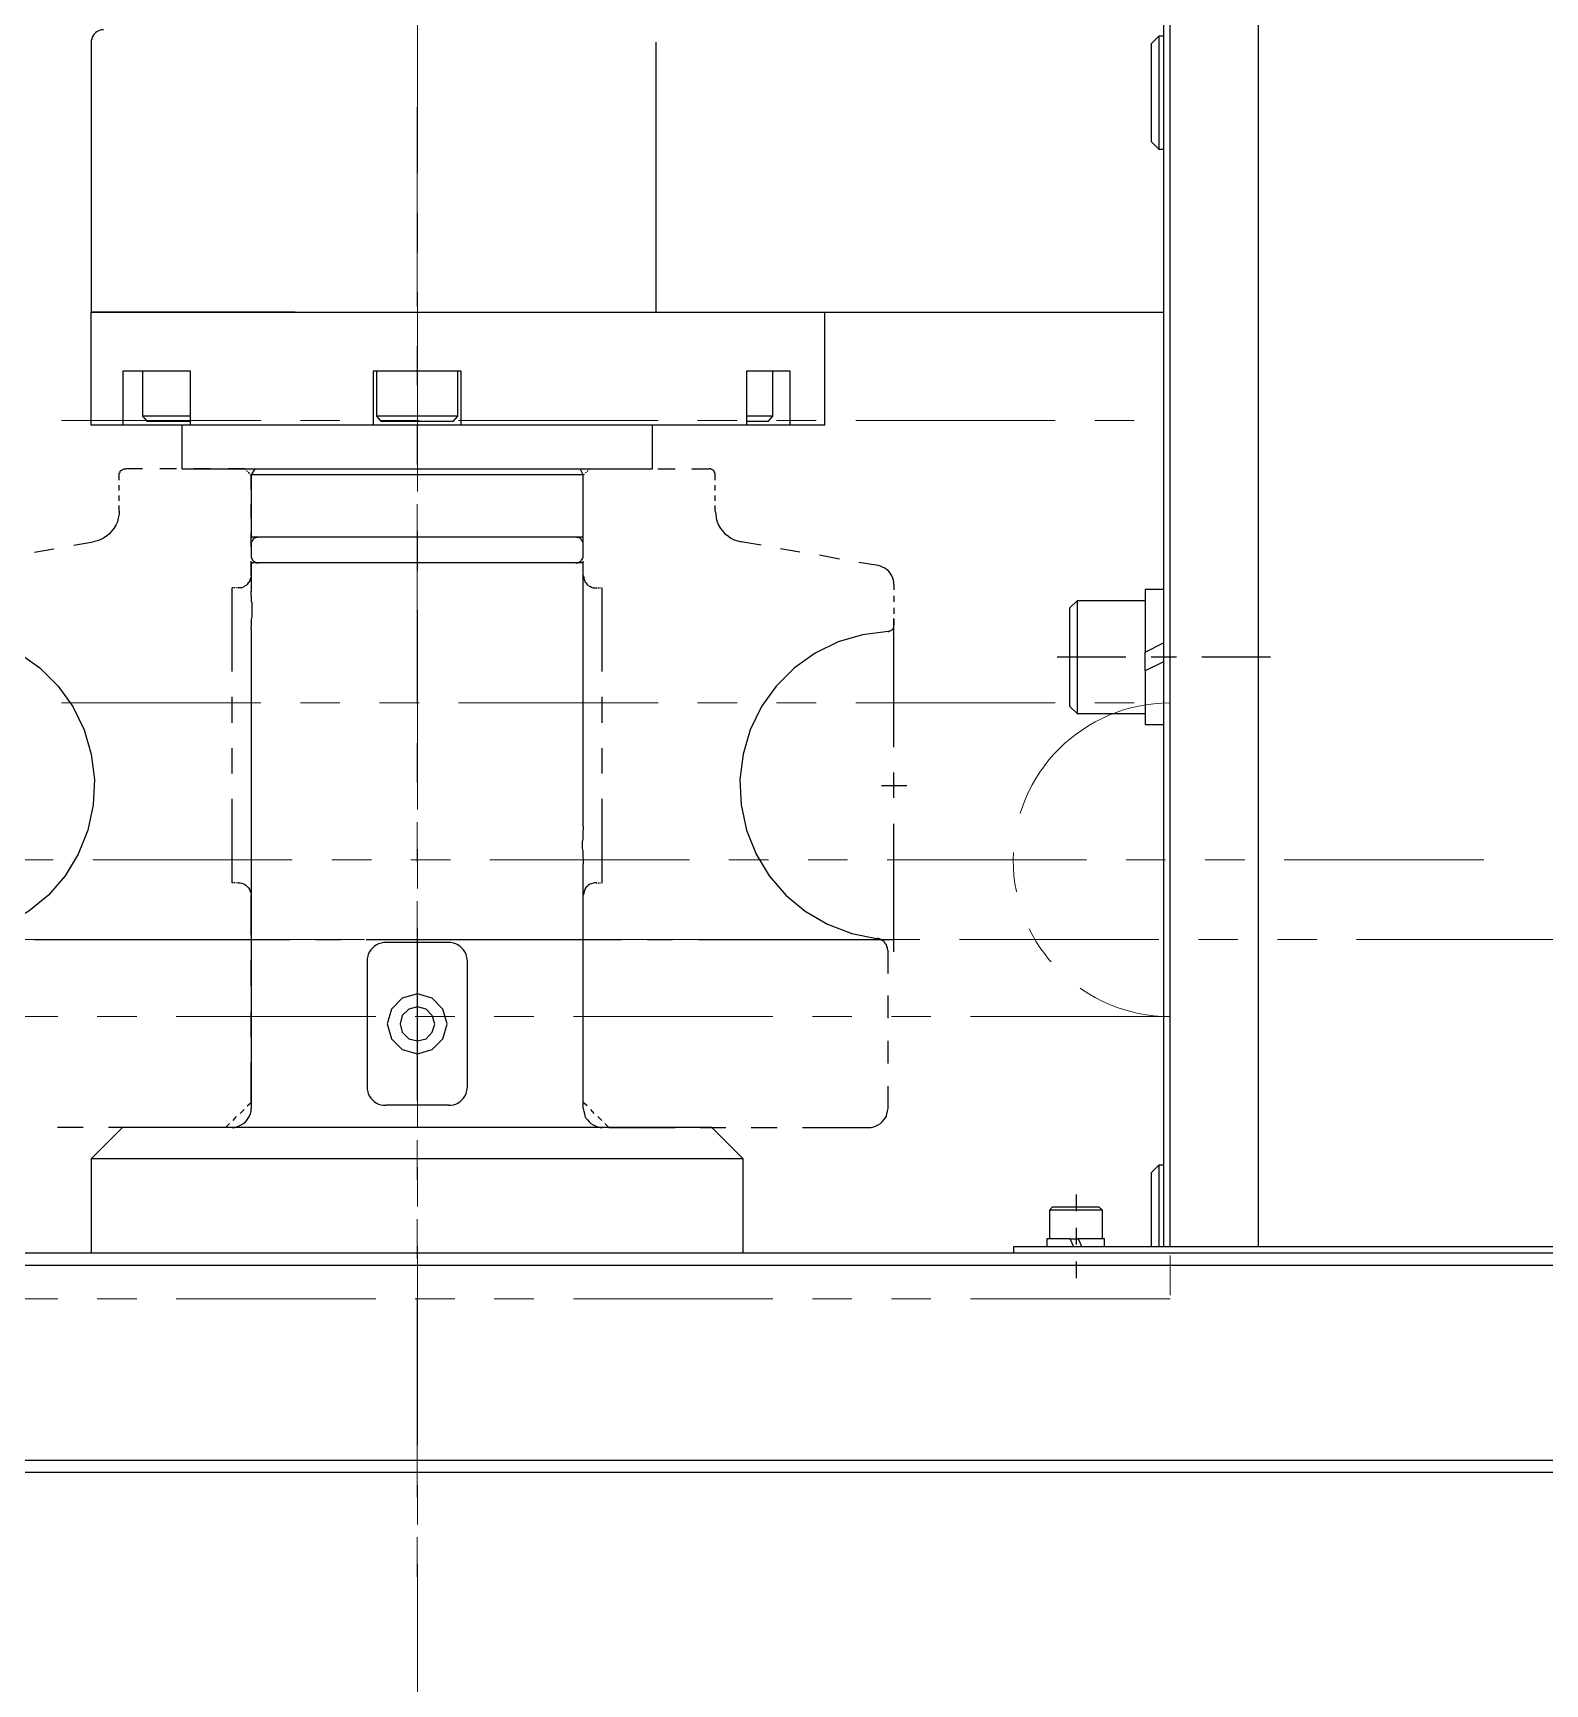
# Model space of a CAD drawing. Header units: millimetres. Extents: x -211 to 45495, y 24 to 52952.
# Drawn here: x 9372.6 to 9613.6, y 34250.6 to 34513.8 of the extents above; entities that cross this region are included whole.
import ezdxf

# ---------------------------------------------------------------- set-up
doc = ezdxf.new("R2010")
doc.units = ezdxf.units.MM
doc.linetypes.add('CENTER', pattern=[50.7, 31.8, -6.3, 6.3, -6.3])
doc.linetypes.add('PHANTOM', pattern=[63.3, 31.8, -6.3, 6.3, -6.3, 6.3, -6.3])
doc.layers.add('Layer2', color=7, linetype='Continuous')

# ---------------------------------------------------------------- blocks, each defined once
blk = doc.blocks.new('BLKF061')
at = {"layer": 'Layer2', "color": 7, "linetype": 'PHANTOM', "lineweight": 13}
for p, q in [((9433.79, 34501.97), (9433.79, 34261.97)), ((9313.79, 34451.97), (9553.79, 34451.97)), ((9553.79, 34451.97), (9553.79, 34406.97)), ((9313.79, 34406.97), (9553.79, 34406.97)), ((9603.79, 34381.97), (9263.79, 34381.97)), ((9553.79, 34356.97), (9313.79, 34356.97)), ((9553.79, 34356.97), (9553.79, 34311.97)), ((9553.79, 34311.97), (9313.79, 34311.97))]:
    blk.add_line(p, q, dxfattribs=at)
blk.add_arc((9553.79, 34381.97), 25, 90, 270, dxfattribs=at)
blk = doc.blocks.new('BLKF046')
at = {"layer": 'Layer2', "color": 7, "linetype": 'PHANTOM', "lineweight": 13}
blk.add_line((9805.21, 34369.27), (8755.21, 34369.27), dxfattribs=at)
blk.add_blockref('BLKF061', (0, 0), dxfattribs=at)
blk = doc.blocks.new('BLKF2466')
at = {"layer": 'Layer2', "color": 3, "linetype": 'Continuous', "lineweight": 25}
for p, q in [((9507.46, 34369.35), (9507.29, 34369.44)), ((9507.72, 34369.27), (9507.46, 34369.35)), ((9507.89, 34369.1), (9507.72, 34369.27)), ((9508.15, 34368.92), (9507.89, 34369.1)), ((9508.32, 34368.75), (9508.15, 34368.92)), ((9508.41, 34368.58), (9508.32, 34368.75)), ((9508.58, 34368.41), (9508.41, 34368.58)), ((9508.67, 34368.15), (9508.58, 34368.41)), ((9508.75, 34367.98), (9508.67, 34368.15)), ((9508.75, 34367.72), (9508.75, 34367.98)), ((9508.84, 34367.46), (9508.75, 34367.72)), ((9508.84, 34363.84), (9508.84, 34367.46))]:
    blk.add_line(p, q, dxfattribs=at)
blk = doc.blocks.new('BLKF2467')
at = {"layer": 'Layer2', "color": 3, "linetype": 'Continuous', "lineweight": 25}
for p, q in [((9500.92, 34416.72), (9497.21, 34414.91)), ((9504.79, 34417.84), (9500.92, 34416.72)), ((9508.84, 34418.35), (9504.79, 34417.84)), ((9497.21, 34414.91), (9493.94, 34412.58)), ((9493.94, 34412.58), (9491.01, 34409.66)), ((9491.01, 34409.66), (9488.69, 34406.38)), ((9488.69, 34406.38), (9486.88, 34402.68)), ((9486.88, 34402.68), (9485.76, 34398.81)), ((9485.76, 34398.81), (9485.24, 34394.76)), ((9485.24, 34394.76), (9485.41, 34390.71)), ((9485.41, 34390.71), (9486.28, 34386.66)), ((9486.28, 34386.66), (9487.83, 34382.87)), ((9487.83, 34382.87), (9489.89, 34379.43)), ((9489.89, 34379.43), (9492.56, 34376.33)), ((9492.56, 34376.33), (9495.66, 34373.75)), ((9495.66, 34373.75), (9499.19, 34371.68)), ((9499.19, 34371.68), (9503.07, 34370.22))]:
    blk.add_line(p, q, dxfattribs=at)
blk = doc.blocks.new('BLKF2468')
at = {"layer": 'Layer2', "color": 3, "linetype": 'Continuous', "lineweight": 25}
for p, q in [((9507.29, 34339.73), (9507.63, 34339.9)), ((9507.63, 34339.9), (9507.89, 34340.16)), ((9507.89, 34340.16), (9508.15, 34340.51)), ((9508.15, 34340.51), (9508.41, 34340.76)), ((9508.41, 34340.76), (9508.58, 34341.11)), ((9508.58, 34341.11), (9508.67, 34341.54)), ((9508.67, 34341.54), (9508.75, 34341.88)), ((9505.82, 34339.3), (9506.17, 34339.3)), ((9506.17, 34339.3), (9506.6, 34339.39)), ((9506.6, 34339.39), (9506.94, 34339.56)), ((9506.94, 34339.56), (9507.29, 34339.73))]:
    blk.add_line(p, q, dxfattribs=at)
blk = doc.blocks.new('BLKF2469')
at = {"layer": 'Layer2', "color": 3, "linetype": 'Continuous', "lineweight": 25}
for p, q in [((9509.53, 34418.7), (9509.61, 34418.78)), ((9509.61, 34418.78), (9509.7, 34418.87)), ((9509.7, 34418.96), (9509.79, 34419.13)), ((9509.7, 34418.87), (9509.7, 34418.96)), ((9509.79, 34419.13), (9509.79, 34419.21)), ((9508.84, 34418.35), (9508.92, 34418.35)), ((9508.92, 34418.35), (9509.1, 34418.44)), ((9509.1, 34418.44), (9509.18, 34418.44)), ((9509.18, 34418.44), (9509.35, 34418.53)), ((9509.35, 34418.53), (9509.44, 34418.61)), ((9509.44, 34418.61), (9509.53, 34418.7))]:
    blk.add_line(p, q, dxfattribs=at)
blk = doc.blocks.new('BLKF2470')
at = {"layer": 'Layer2', "color": 3, "linetype": 'Continuous', "lineweight": 25}
for p, q in [((9480.59, 34444.27), (9480.42, 34444.27)), ((9480.68, 34444.19), (9480.59, 34444.27)), ((9480.76, 34444.19), (9480.68, 34444.19)), ((9480.94, 34444.1), (9480.76, 34444.19)), ((9481.02, 34444.02), (9480.94, 34444.1)), ((9481.11, 34443.93), (9481.02, 34444.02)), ((9481.2, 34443.76), (9481.11, 34443.93)), ((9481.2, 34443.67), (9481.2, 34443.76)), ((9481.28, 34443.58), (9481.2, 34443.67)), ((9481.28, 34443.33), (9481.28, 34443.58))]:
    blk.add_line(p, q, dxfattribs=at)
blk = doc.blocks.new('BLKF2471')
at = {"layer": 'Layer2', "color": 3, "linetype": 'Continuous', "lineweight": 25}
for p, q in [((9481.28, 34437.56), (9481.37, 34437.04)), ((9481.37, 34437.04), (9481.45, 34436.44)), ((9481.45, 34436.44), (9481.63, 34435.83)), ((9481.63, 34435.83), (9481.8, 34435.32)), ((9481.8, 34435.32), (9482.14, 34434.8)), ((9482.14, 34434.8), (9482.49, 34434.37)), ((9482.49, 34434.37), (9482.83, 34433.94)), ((9482.83, 34433.94), (9483.35, 34433.6)), ((9483.35, 34433.6), (9483.78, 34433.25)), ((9483.78, 34433.25), (9484.3, 34432.99)), ((9484.3, 34432.99), (9484.9, 34432.82))]:
    blk.add_line(p, q, dxfattribs=at)
blk = doc.blocks.new('BLKF2472')
at = {"layer": 'Layer2', "color": 3, "linetype": 'Continuous', "lineweight": 25}
for p, q in [((9507.98, 34428.6), (9507.63, 34428.77)), ((9508.32, 34428.43), (9507.98, 34428.6)), ((9508.58, 34428.26), (9508.32, 34428.43)), ((9508.84, 34428.08), (9508.58, 34428.26)), ((9509.1, 34427.83), (9508.84, 34428.08)), ((9509.27, 34427.48), (9509.1, 34427.83)), ((9509.44, 34427.22), (9509.27, 34427.48)), ((9509.61, 34426.88), (9509.44, 34427.22)), ((9509.7, 34426.53), (9509.61, 34426.88)), ((9509.79, 34426.19), (9509.7, 34426.53)), ((9509.79, 34425.85), (9509.79, 34426.19))]:
    blk.add_line(p, q, dxfattribs=at)
blk = doc.blocks.new('BLKF2473')
at = {"layer": 'Layer2', "color": 3, "linetype": 'Continuous', "lineweight": 25}
for p, q in [((9460.27, 34427.31), (9460.36, 34427.05)), ((9460.36, 34427.05), (9460.36, 34426.79)), ((9460.36, 34426.79), (9460.44, 34426.53)), ((9460.44, 34426.53), (9460.53, 34426.28)), ((9460.53, 34426.28), (9460.7, 34426.1)), ((9460.7, 34426.1), (9460.87, 34425.85)), ((9460.87, 34425.85), (9461.04, 34425.67)), ((9461.04, 34425.67), (9461.3, 34425.59)), ((9461.3, 34425.59), (9461.56, 34425.41)), ((9461.56, 34425.41), (9461.82, 34425.33)), ((9461.82, 34425.33), (9462.08, 34425.33))]:
    blk.add_line(p, q, dxfattribs=at)
blk = doc.blocks.new('BLKF2474')
at = {"layer": 'Layer2', "color": 3, "linetype": 'Continuous', "lineweight": 25}
for p, q in [((9460.44, 34377.02), (9460.36, 34376.85)), ((9460.36, 34376.85), (9460.36, 34376.59)), ((9460.53, 34377.28), (9460.44, 34377.02)), ((9460.7, 34377.54), (9460.53, 34377.28)), ((9460.87, 34377.71), (9460.7, 34377.54)), ((9461.04, 34377.88), (9460.87, 34377.71)), ((9461.3, 34378.05), (9461.04, 34377.88)), ((9461.56, 34378.14), (9461.3, 34378.05)), ((9461.82, 34378.22), (9461.56, 34378.14)), ((9462.08, 34378.31), (9461.82, 34378.22)), ((9462.34, 34378.31), (9462.08, 34378.31))]:
    blk.add_line(p, q, dxfattribs=at)
blk = doc.blocks.new('BLKF2475')
at = {"layer": 'Layer2', "color": 3, "linetype": 'Continuous', "lineweight": 25}
for p, q in [((9405.33, 34378.31), (9405.59, 34378.31)), ((9405.59, 34378.31), (9405.85, 34378.22)), ((9405.85, 34378.22), (9406.1, 34378.14)), ((9406.1, 34378.14), (9406.28, 34378.05)), ((9406.28, 34378.05), (9406.53, 34377.88)), ((9406.53, 34377.88), (9406.71, 34377.71)), ((9406.71, 34377.71), (9406.88, 34377.54)), ((9406.88, 34377.54), (9407.05, 34377.28)), ((9407.05, 34377.28), (9407.14, 34377.02)), ((9407.14, 34377.02), (9407.22, 34376.85)), ((9407.22, 34376.85), (9407.31, 34376.59))]:
    blk.add_line(p, q, dxfattribs=at)
blk = doc.blocks.new('BLKF2476')
at = {"layer": 'Layer2', "color": 3, "linetype": 'Continuous', "lineweight": 25}
for p, q in [((9407.22, 34426.79), (9407.14, 34426.53)), ((9407.31, 34427.05), (9407.22, 34426.79)), ((9407.31, 34427.31), (9407.31, 34427.05)), ((9405.85, 34425.33), (9405.59, 34425.33)), ((9406.1, 34425.41), (9405.85, 34425.33)), ((9406.28, 34425.59), (9406.1, 34425.41)), ((9406.53, 34425.67), (9406.28, 34425.59)), ((9406.71, 34425.85), (9406.53, 34425.67)), ((9406.88, 34426.1), (9406.71, 34425.85)), ((9407.05, 34426.28), (9406.88, 34426.1)), ((9407.14, 34426.53), (9407.05, 34426.28))]:
    blk.add_line(p, q, dxfattribs=at)
blk = doc.blocks.new('BLKF2478')
at = {"layer": 'Layer2', "color": 3, "linetype": 'Continuous', "lineweight": 25}
for p, q in [((9386.3, 34437.56), (9386.3, 34437.04)), ((9385.44, 34434.8), (9385.09, 34434.37)), ((9385.78, 34435.32), (9385.44, 34434.8)), ((9386.04, 34435.83), (9385.78, 34435.32)), ((9386.13, 34436.44), (9386.04, 34435.83)), ((9386.3, 34437.04), (9386.13, 34436.44)), ((9383.28, 34432.99), (9382.77, 34432.82)), ((9383.8, 34433.25), (9383.28, 34432.99)), ((9384.32, 34433.6), (9383.8, 34433.25)), ((9384.75, 34433.94), (9384.32, 34433.6)), ((9385.09, 34434.37), (9384.75, 34433.94))]:
    blk.add_line(p, q, dxfattribs=at)
blk = doc.blocks.new('BLKF2479')
at = {"layer": 'Layer2', "color": 3, "linetype": 'Continuous', "lineweight": 25}
for p, q in [((9386.3, 34443.58), (9386.38, 34443.67)), ((9386.3, 34443.33), (9386.3, 34443.58)), ((9386.38, 34443.67), (9386.47, 34443.76)), ((9386.47, 34443.93), (9386.56, 34444.02)), ((9386.47, 34443.76), (9386.47, 34443.93)), ((9386.56, 34444.02), (9386.73, 34444.1)), ((9386.73, 34444.1), (9386.81, 34444.19)), ((9386.81, 34444.19), (9386.9, 34444.19)), ((9386.9, 34444.19), (9387.07, 34444.27)), ((9387.07, 34444.27), (9387.16, 34444.27))]:
    blk.add_line(p, q, dxfattribs=at)
blk = doc.blocks.new('BLKF2482')
at = {"layer": 'Layer2', "color": 3, "linetype": 'Continuous', "lineweight": 25}
for p, q in [((9358.74, 34418.35), (9362.79, 34417.84)), ((9362.79, 34417.84), (9366.75, 34416.72)), ((9366.75, 34416.72), (9370.37, 34414.91)), ((9370.37, 34414.91), (9373.64, 34412.58)), ((9373.64, 34412.58), (9376.57, 34409.66)), ((9376.57, 34409.66), (9378.89, 34406.38)), ((9378.89, 34406.38), (9380.7, 34402.68)), ((9380.7, 34402.68), (9381.82, 34398.81)), ((9381.82, 34398.81), (9382.34, 34394.76)), ((9382.34, 34394.76), (9382.16, 34390.71)), ((9382.16, 34390.71), (9381.3, 34386.66)), ((9381.3, 34386.66), (9379.75, 34382.87)), ((9379.75, 34382.87), (9377.69, 34379.43)), ((9377.69, 34379.43), (9375.02, 34376.33)), ((9375.02, 34376.33), (9371.92, 34373.75)), ((9368.39, 34371.68), (9364.6, 34370.22)), ((9371.92, 34373.75), (9368.39, 34371.68))]:
    blk.add_line(p, q, dxfattribs=at)
blk = doc.blocks.new('BLKF2550')
at = {"layer": 'Layer2', "color": 3, "linetype": 'Continuous', "lineweight": 25}
for p, q in [((9459.06, 34429.29), (9459.41, 34429.29)), ((9459.41, 34429.29), (9459.58, 34429.38)), ((9459.58, 34429.38), (9459.67, 34429.46)), ((9459.67, 34429.46), (9459.84, 34429.55)), ((9459.84, 34429.55), (9459.93, 34429.63)), ((9459.93, 34429.63), (9460.01, 34429.72)), ((9460.01, 34429.72), (9460.1, 34429.89)), ((9460.1, 34429.89), (9460.18, 34430.06)), ((9460.18, 34430.06), (9460.27, 34430.15)), ((9460.27, 34430.15), (9460.27, 34430.32))]:
    blk.add_line(p, q, dxfattribs=at)
blk = doc.blocks.new('BLKF2551')
at = {"layer": 'Layer2', "color": 3, "linetype": 'Continuous', "lineweight": 25}
for p, q in [((9407.31, 34430.5), (9407.31, 34430.15)), ((9407.31, 34430.15), (9407.4, 34430.06)), ((9407.4, 34430.06), (9407.48, 34429.89)), ((9407.48, 34429.89), (9407.57, 34429.72)), ((9407.57, 34429.72), (9407.65, 34429.63)), ((9407.65, 34429.63), (9407.74, 34429.55)), ((9407.74, 34429.55), (9407.91, 34429.46)), ((9407.91, 34429.46), (9408, 34429.38)), ((9408, 34429.38), (9408.17, 34429.29)), ((9408.17, 34429.29), (9408.34, 34429.29))]:
    blk.add_line(p, q, dxfattribs=at)
blk = doc.blocks.new('BLKF2552')
at = {"layer": 'Layer2', "color": 3, "linetype": 'Continuous', "lineweight": 25}
for p, q in [((9407.4, 34432.65), (9407.31, 34432.48)), ((9407.31, 34432.48), (9407.31, 34432.3)), ((9407.48, 34432.82), (9407.4, 34432.65)), ((9407.57, 34432.91), (9407.48, 34432.82)), ((9407.65, 34433.08), (9407.57, 34432.91)), ((9407.74, 34433.16), (9407.65, 34433.08)), ((9407.91, 34433.25), (9407.74, 34433.16)), ((9408, 34433.34), (9407.91, 34433.25)), ((9408.34, 34433.34), (9408, 34433.34)), ((9408.52, 34433.42), (9408.34, 34433.34))]:
    blk.add_line(p, q, dxfattribs=at)
blk = doc.blocks.new('BLKF2553')
at = {"layer": 'Layer2', "color": 3, "linetype": 'Continuous', "lineweight": 25}
for p, q in [((9459.41, 34433.34), (9459.24, 34433.34)), ((9459.58, 34433.34), (9459.41, 34433.34)), ((9459.67, 34433.25), (9459.58, 34433.34)), ((9459.84, 34433.16), (9459.67, 34433.25)), ((9459.93, 34433.08), (9459.84, 34433.16)), ((9460.01, 34432.91), (9459.93, 34433.08)), ((9460.1, 34432.82), (9460.01, 34432.91)), ((9460.18, 34432.65), (9460.1, 34432.82)), ((9460.27, 34432.48), (9460.18, 34432.65)), ((9460.27, 34432.22), (9460.27, 34432.48))]:
    blk.add_line(p, q, dxfattribs=at)
blk = doc.blocks.new('BLKF2795')
at = {"layer": 'Layer2', "color": 3, "linetype": 'Continuous', "lineweight": 25}
for p, q in [((9405.76, 34339.73), (9406.1, 34339.9)), ((9406.1, 34339.9), (9406.45, 34340.16)), ((9406.45, 34340.16), (9406.71, 34340.51)), ((9406.71, 34340.51), (9406.88, 34340.76)), ((9406.88, 34340.76), (9407.05, 34341.11)), ((9407.05, 34341.11), (9407.22, 34341.54)), ((9407.22, 34341.54), (9407.31, 34341.88)), ((9404.3, 34339.3), (9404.73, 34339.3)), ((9404.73, 34339.3), (9405.07, 34339.39)), ((9405.07, 34339.39), (9405.41, 34339.56)), ((9405.41, 34339.56), (9405.76, 34339.73))]:
    blk.add_line(p, q, dxfattribs=at)
blk = doc.blocks.new('BLKF2796')
at = {"layer": 'Layer2', "color": 3, "linetype": 'Continuous', "lineweight": 25}
for p, q in [((9460.27, 34342.31), (9460.36, 34341.88)), ((9460.36, 34341.88), (9460.44, 34341.54)), ((9460.44, 34341.54), (9460.53, 34341.11)), ((9460.53, 34341.11), (9460.7, 34340.76)), ((9460.7, 34340.76), (9460.96, 34340.51)), ((9460.96, 34340.51), (9461.22, 34340.16)), ((9461.22, 34340.16), (9461.48, 34339.9)), ((9461.48, 34339.9), (9461.82, 34339.73)), ((9461.82, 34339.73), (9462.16, 34339.56)), ((9462.16, 34339.56), (9462.51, 34339.39)), ((9462.51, 34339.39), (9462.94, 34339.3))]:
    blk.add_line(p, q, dxfattribs=at)
blk = doc.blocks.new('BLKF2797')
at = {"layer": 'Layer2', "color": 3, "linetype": 'Continuous', "lineweight": 25}
for p, q in [((9460.27, 34387.27), (9460.27, 34386.84)), ((9460.18, 34385.29), (9460.1, 34384.85)), ((9460.1, 34384.85), (9460.1, 34384.42)), ((9460.27, 34386.84), (9460.18, 34386.4)), ((9460.18, 34386.4), (9460.18, 34385.29)), ((9460.1, 34384.42), (9460.1, 34384.25)), ((9460.1, 34384.25), (9460.1, 34383.82)), ((9460.1, 34383.82), (9460.18, 34383.39)), ((9460.18, 34383.39), (9460.18, 34383.3)), ((9460.18, 34383.3), (9460.18, 34382.87)), ((9460.18, 34382.87), (9460.18, 34382.44)), ((9460.18, 34382.44), (9460.27, 34382.01)), ((9460.27, 34382.01), (9460.27, 34381.75))]:
    blk.add_line(p, q, dxfattribs=at)
blk = doc.blocks.new('BLKF2798')
at = {"layer": 'Layer2', "color": 3, "linetype": 'Continuous', "lineweight": 25}
for p, q in [((9407.31, 34424.29), (9407.31, 34424.47)), ((9407.4, 34423.95), (9407.31, 34424.29)), ((9407.4, 34423.86), (9407.4, 34423.95)), ((9407.4, 34423.52), (9407.4, 34423.86)), ((9407.4, 34423.09), (9407.4, 34423.52)), ((9407.48, 34423), (9407.4, 34423.09)), ((9407.48, 34422.57), (9407.48, 34423)), ((9407.48, 34422.14), (9407.48, 34422.57)), ((9407.48, 34422.06), (9407.48, 34422.14)), ((9407.48, 34421.63), (9407.48, 34422.06)), ((9407.48, 34421.19), (9407.48, 34421.63)), ((9407.31, 34418.96), (9407.4, 34419.39)), ((9407.31, 34418.78), (9407.31, 34418.96)), ((9407.4, 34420.25), (9407.48, 34420.68)), ((9407.4, 34419.39), (9407.4, 34420.25)), ((9407.48, 34421.11), (9407.48, 34421.19)), ((9407.48, 34420.68), (9407.48, 34421.11))]:
    blk.add_line(p, q, dxfattribs=at)
blk = doc.blocks.new('BLKF2799')
at = {"layer": 'Layer2', "color": 3, "linetype": 'Continuous', "lineweight": 25}
for p, q in [((9407.48, 34429.29), (9407.4, 34429.29)), ((9407.4, 34429.29), (9407.4, 34429.2)), ((9407.4, 34429.2), (9407.31, 34429.2))]:
    blk.add_line(p, q, dxfattribs=at)
blk = doc.blocks.new('BLKF2815')
at = {"layer": 'Layer2', "color": 3, "linetype": 'Continuous', "lineweight": 25}
for p, q in [((9382.25, 34513.51), (9382.08, 34513.25)), ((9382.42, 34513.68), (9382.25, 34513.51)), ((9382.59, 34513.85), (9382.42, 34513.68)), ((9382.77, 34514.03), (9382.59, 34513.85)), ((9383.03, 34514.11), (9382.77, 34514.03)), ((9383.28, 34514.2), (9383.03, 34514.11)), ((9383.54, 34514.28), (9383.28, 34514.2)), ((9383.8, 34514.28), (9383.54, 34514.28)), ((9381.91, 34512.82), (9381.82, 34512.56)), ((9381.99, 34513.08), (9381.91, 34512.82)), ((9382.08, 34513.25), (9381.99, 34513.08))]:
    blk.add_line(p, q, dxfattribs=at)
blk = doc.blocks.new('BLKF2816')
at = {"layer": 'Layer2', "color": 3, "linetype": 'Continuous', "lineweight": 25}
for p, q in [((9425.82, 34345.76), (9425.82, 34345.41)), ((9425.82, 34345.41), (9425.91, 34344.98)), ((9425.91, 34344.98), (9426, 34344.64)), ((9426, 34344.64), (9426.17, 34344.29)), ((9426.17, 34344.29), (9426.43, 34343.95)), ((9426.43, 34343.95), (9426.69, 34343.69)), ((9426.69, 34343.69), (9426.94, 34343.43)), ((9426.94, 34343.43), (9427.29, 34343.18)), ((9427.29, 34343.18), (9427.63, 34343)), ((9427.63, 34343), (9428.06, 34342.92)), ((9428.06, 34342.92), (9428.41, 34342.83))]:
    blk.add_line(p, q, dxfattribs=at)
blk = doc.blocks.new('BLKF2817')
at = {"layer": 'Layer2', "color": 3, "linetype": 'Continuous', "lineweight": 25}
for p, q in [((9428.41, 34368.75), (9428.06, 34368.67)), ((9428.84, 34368.75), (9428.41, 34368.75)), ((9425.91, 34366.6), (9425.82, 34366.17)), ((9426, 34366.94), (9425.91, 34366.6)), ((9426.17, 34367.29), (9426, 34366.94)), ((9426.43, 34367.63), (9426.17, 34367.29)), ((9426.69, 34367.89), (9426.43, 34367.63)), ((9426.94, 34368.15), (9426.69, 34367.89)), ((9427.29, 34368.41), (9426.94, 34368.15)), ((9427.63, 34368.58), (9427.29, 34368.41)), ((9428.06, 34368.67), (9427.63, 34368.58))]:
    blk.add_line(p, q, dxfattribs=at)
blk = doc.blocks.new('BLKF2818')
at = {"layer": 'Layer2', "color": 3, "linetype": 'Continuous', "lineweight": 25}
for p, q in [((9439.6, 34368.67), (9439.17, 34368.75)), ((9439.95, 34368.58), (9439.6, 34368.67)), ((9440.29, 34368.41), (9439.95, 34368.58)), ((9440.64, 34368.15), (9440.29, 34368.41)), ((9440.89, 34367.89), (9440.64, 34368.15)), ((9441.15, 34367.63), (9440.89, 34367.89)), ((9441.41, 34367.29), (9441.15, 34367.63)), ((9441.58, 34366.94), (9441.41, 34367.29)), ((9441.67, 34366.6), (9441.58, 34366.94)), ((9441.76, 34366.17), (9441.67, 34366.6)), ((9441.84, 34365.82), (9441.76, 34366.17))]:
    blk.add_line(p, q, dxfattribs=at)
blk = doc.blocks.new('BLKF2819')
at = {"layer": 'Layer2', "color": 3, "linetype": 'Continuous', "lineweight": 25}
for p, q in [((9441.67, 34344.98), (9441.76, 34345.41)), ((9441.76, 34345.41), (9441.84, 34345.76)), ((9438.83, 34342.83), (9439.17, 34342.83)), ((9439.17, 34342.83), (9439.6, 34342.92)), ((9439.6, 34342.92), (9439.95, 34343)), ((9439.95, 34343), (9440.29, 34343.18)), ((9440.29, 34343.18), (9440.64, 34343.43)), ((9440.64, 34343.43), (9440.89, 34343.69)), ((9440.89, 34343.69), (9441.15, 34343.95)), ((9441.15, 34343.95), (9441.41, 34344.29)), ((9441.41, 34344.29), (9441.58, 34344.64)), ((9441.58, 34344.64), (9441.67, 34344.98))]:
    blk.add_line(p, q, dxfattribs=at)
blk = doc.blocks.new('BLKF2887')
at = {"layer": 'Layer2', "color": 3, "linetype": 'Continuous', "lineweight": 25}
for p, q in [((9431.42, 34359.88), (9429.7, 34358.16)), ((9433.83, 34360.57), (9431.42, 34359.88)), ((9436.16, 34359.88), (9433.83, 34360.57)), ((9437.88, 34358.16), (9436.16, 34359.88)), ((9429.7, 34358.16), (9429.01, 34355.83)), ((9429.01, 34355.83), (9429.7, 34353.42)), ((9438.57, 34355.83), (9437.88, 34358.16)), ((9429.7, 34353.42), (9431.42, 34351.7)), ((9436.16, 34351.7), (9437.88, 34353.42)), ((9431.42, 34351.7), (9433.83, 34351.01)), ((9433.83, 34351.01), (9436.16, 34351.7))]:
    blk.add_line(p, q, dxfattribs=at)
blk = doc.blocks.new('BLKF2888')
at = {"layer": 'Layer2', "color": 3, "linetype": 'Continuous', "lineweight": 25}
for p, q in [((9433.83, 34358.5), (9432.45, 34358.16)), ((9435.21, 34358.16), (9433.83, 34358.5)), ((9431.42, 34357.13), (9431.08, 34355.83)), ((9431.08, 34355.83), (9431.42, 34354.46)), ((9432.45, 34358.16), (9431.42, 34357.13)), ((9436.16, 34357.13), (9435.21, 34358.16)), ((9436.59, 34355.83), (9436.16, 34357.13)), ((9431.42, 34354.46), (9432.45, 34353.42)), ((9432.45, 34353.42), (9433.83, 34353.08)), ((9433.83, 34353.08), (9435.21, 34353.42)), ((9435.21, 34353.42), (9436.16, 34354.46))]:
    blk.add_line(p, q, dxfattribs=at)
blk = doc.blocks.new('BLKF2465')
at = {"layer": 'Layer2', "color": 7, "linetype": 'CENTER', "lineweight": 13}
blk.add_line((9433.83, 33933.68), (9433.83, 34639.56), dxfattribs=at)
at = {"layer": 'Layer2', "color": 3, "linetype": 'Continuous', "lineweight": 25}
for p, q in [((9567.83, 34519.28), (9567.83, 34320.27)), ((9552.76, 34518.25), (9552.76, 34320.27)), ((9553.79, 34320.27), (9553.79, 34518.25)), ((9381.82, 34512.56), (9381.82, 34512.3)), ((9381.82, 34512.3), (9381.82, 34469.25)), ((9471.81, 34512.3), (9471.81, 34469.25)), ((9551.98, 34513.25), (9550.78, 34512.05)), ((9550.78, 34512.05), (9550.78, 34496.46)), ((9551.98, 34513.25), (9551.98, 34495.25)), ((9552.76, 34513.25), (9551.98, 34513.25)), ((9550.78, 34496.46), (9551.98, 34495.25)), ((9551.98, 34495.25), (9552.76, 34495.25)), ((9414.37, 34469.25), (9381.82, 34469.25)), ((9381.82, 34451.25), (9381.82, 34469.25)), ((9381.82, 34469.25), (9552.76, 34469.25)), ((9498.76, 34451.25), (9498.76, 34469.25)), ((9397.66, 34459.86), (9386.9, 34459.86)), ((9386.9, 34459.86), (9386.9, 34451.25)), ((9390, 34459.86), (9390, 34452.71)), ((9397.66, 34451.25), (9397.66, 34459.86)), ((9426.77, 34459.86), (9426.77, 34451.25)), ((9440.81, 34459.86), (9426.77, 34459.86)), ((9427.29, 34459.86), (9427.29, 34452.71)), ((9440.29, 34452.71), (9440.29, 34459.86)), ((9440.81, 34451.25), (9440.81, 34459.86)), ((9493.25, 34459.86), (9486.28, 34459.86)), ((9486.28, 34459.86), (9486.28, 34451.25)), ((9490.5, 34452.71), (9490.5, 34459.86)), ((9493.25, 34451.25), (9493.25, 34459.86)), ((9498.76, 34451.25), (9381.82, 34451.25)), ((9397.66, 34452.71), (9390, 34452.71)), ((9390, 34452.71), (9390.78, 34451.85)), ((9397.66, 34451.85), (9390.78, 34451.85)), ((9396.29, 34451.25), (9396.29, 34444.27)), ((9440.29, 34452.71), (9427.29, 34452.71)), ((9427.29, 34452.71), (9428.06, 34451.85)), ((9439.52, 34451.85), (9428.06, 34451.85)), ((9439.52, 34451.85), (9440.29, 34452.71)), ((9471.29, 34444.27), (9471.29, 34451.25)), ((9490.5, 34452.71), (9486.28, 34452.71)), ((9489.72, 34451.85), (9486.28, 34451.85)), ((9489.72, 34451.85), (9490.5, 34452.71)), ((9386.3, 34442.47), (9386.3, 34443.33)), ((9387.16, 34444.27), (9387.33, 34444.27)), ((9390, 34444.27), (9387.33, 34444.27)), ((9395.43, 34444.27), (9392.76, 34444.27)), ((9396.29, 34444.27), (9471.29, 34444.27)), ((9400.85, 34444.27), (9398.18, 34444.27)), ((9406.28, 34444.27), (9403.61, 34444.27)), ((9406.28, 34444.27), (9406.45, 34444.19)), ((9406.62, 34444.02), (9406.71, 34443.84)), ((9406.88, 34443.76), (9407.05, 34443.58)), ((9407.14, 34443.41), (9407.31, 34443.33)), ((9407.91, 34444.27), (9407.31, 34443.33)), ((9407.31, 34441), (9407.31, 34443.33)), ((9460.27, 34443.33), (9407.31, 34443.33)), ((9407.31, 34443.33), (9407.31, 34433.6)), ((9460.27, 34443.33), (9459.75, 34444.27)), ((9460.44, 34443.41), (9460.27, 34443.33)), ((9460.27, 34441), (9460.27, 34443.33)), ((9460.27, 34433.6), (9460.27, 34443.33)), ((9460.7, 34443.76), (9460.61, 34443.58)), ((9461.04, 34444.02), (9460.87, 34443.84)), ((9461.3, 34444.27), (9461.13, 34444.19)), ((9461.3, 34444.27), (9463.97, 34444.27)), ((9466.73, 34444.27), (9469.4, 34444.27)), ((9472.15, 34444.27), (9474.91, 34444.27)), ((9477.58, 34444.27), (9480.33, 34444.27)), ((9480.42, 34444.27), (9480.33, 34444.27)), ((9481.28, 34442.47), (9481.28, 34443.33)), ((9386.3, 34440.83), (9386.3, 34441.69)), ((9386.3, 34439.19), (9386.3, 34440.05)), ((9481.28, 34440.83), (9481.28, 34441.69)), ((9481.28, 34439.19), (9481.28, 34440.05)), ((9386.3, 34437.56), (9386.3, 34438.42)), ((9407.31, 34436.44), (9407.31, 34438.68)), ((9460.27, 34436.44), (9460.27, 34438.68)), ((9481.28, 34437.56), (9481.28, 34438.42)), ((9379.06, 34432.13), (9382.16, 34432.65)), ((9382.77, 34432.82), (9382.16, 34432.65)), ((9407.31, 34431.87), (9407.31, 34434.11)), ((9407.31, 34433.6), (9407.31, 34433.51)), ((9407.31, 34433.51), (9407.4, 34433.42)), ((9407.31, 34432.3), (9407.31, 34432.22)), ((9407.31, 34432.22), (9407.31, 34430.5)), ((9407.4, 34433.42), (9407.48, 34433.42)), ((9460.1, 34433.42), (9407.48, 34433.42)), ((9459.24, 34433.34), (9459.06, 34433.42)), ((9460.1, 34433.42), (9460.27, 34433.42)), ((9460.27, 34431.87), (9460.27, 34434.11)), ((9460.27, 34433.42), (9460.27, 34433.6)), ((9460.27, 34430.5), (9460.27, 34432.22)), ((9484.9, 34432.82), (9485.41, 34432.65)), ((9488.6, 34432.13), (9485.41, 34432.65)), ((9372.78, 34431.01), (9375.88, 34431.53)), ((9407.31, 34427.31), (9407.31, 34429.55)), ((9460.1, 34429.29), (9407.48, 34429.29)), ((9408.34, 34429.29), (9408.52, 34429.29)), ((9460.18, 34429.29), (9460.1, 34429.29)), ((9460.27, 34429.2), (9460.18, 34429.29)), ((9460.27, 34430.32), (9460.27, 34430.5)), ((9460.27, 34427.31), (9460.27, 34429.55)), ((9494.8, 34431.01), (9491.7, 34431.53)), ((9501.09, 34429.89), (9497.9, 34430.5)), ((9507.29, 34428.86), (9504.19, 34429.38)), ((9407.31, 34429.2), (9407.31, 34429.12)), ((9407.31, 34429.12), (9407.31, 34424.73)), ((9460.27, 34429.12), (9460.27, 34429.2)), ((9460.27, 34387.27), (9460.27, 34429.12)), ((9507.63, 34428.77), (9507.29, 34428.86)), ((9404.47, 34425.33), (9404.3, 34425.33)), ((9404.3, 34411.98), (9404.3, 34425.33)), ((9404.73, 34425.33), (9404.55, 34425.33)), ((9404.98, 34425.33), (9404.9, 34425.33)), ((9405.33, 34425.33), (9405.16, 34425.33)), ((9405.59, 34425.33), (9405.33, 34425.33)), ((9407.31, 34424.47), (9407.31, 34424.81)), ((9462.08, 34425.33), (9462.34, 34425.33)), ((9462.34, 34425.33), (9462.42, 34425.33)), ((9462.59, 34425.33), (9462.77, 34425.33)), ((9462.85, 34425.33), (9463.03, 34425.33)), ((9463.2, 34425.33), (9463.28, 34425.33)), ((9463.28, 34411.98), (9463.28, 34425.33)), ((9509.79, 34425.85), (9509.79, 34424.98)), ((9509.79, 34424.04), (9509.79, 34423.09)), ((9549.83, 34425.07), (9549.83, 34415.08)), ((9552.76, 34425.07), (9549.83, 34425.07)), ((9509.79, 34422.14), (9509.79, 34421.19)), ((9538.98, 34423.26), (9537.77, 34422.06)), ((9537.77, 34422.06), (9537.77, 34406.47)), ((9538.98, 34423.26), (9538.98, 34405.26)), ((9549.83, 34423.26), (9538.98, 34423.26)), ((9407.31, 34418.78), (9407.31, 34342.31)), ((9509.79, 34399.92), (9509.79, 34420.42)), ((9509.79, 34420.33), (9509.79, 34419.39)), ((9509.79, 34419.21), (9509.79, 34419.39)), ((9549.83, 34415.08), (9552.76, 34416.54)), ((9535.79, 34414.31), (9546.73, 34414.31)), ((9549.83, 34412.07), (9549.83, 34415.08)), ((9552.76, 34413.53), (9549.83, 34412.07)), ((9550.78, 34414.31), (9554.82, 34414.31)), ((9558.87, 34414.31), (9569.81, 34414.31)), ((9549.83, 34412.07), (9549.83, 34403.54)), ((9404.3, 34403.8), (9404.3, 34407.93)), ((9463.28, 34403.8), (9463.28, 34407.93)), ((9537.77, 34406.47), (9538.98, 34405.26)), ((9538.98, 34405.26), (9549.83, 34405.26)), ((9549.83, 34403.54), (9552.76, 34403.54)), ((9404.3, 34395.71), (9404.3, 34399.75)), ((9463.28, 34395.71), (9463.28, 34399.75)), ((9509.79, 34391.83), (9509.79, 34395.88)), ((9507.8, 34393.81), (9511.85, 34393.81)), ((9404.3, 34378.31), (9404.3, 34391.66)), ((9463.28, 34378.31), (9463.28, 34391.66)), ((9509.79, 34367.29), (9509.79, 34387.7)), ((9460.27, 34381.75), (9460.27, 34381.32)), ((9460.27, 34342.31), (9460.27, 34381.32)), ((9404.47, 34378.31), (9404.3, 34378.31)), ((9404.73, 34378.31), (9404.55, 34378.31)), ((9404.98, 34378.31), (9404.9, 34378.31)), ((9405.33, 34378.31), (9405.16, 34378.31)), ((9462.34, 34378.31), (9462.42, 34378.31)), ((9462.59, 34378.31), (9462.77, 34378.31)), ((9462.85, 34378.31), (9463.03, 34378.31)), ((9463.2, 34378.31), (9463.28, 34378.31)), ((9407.31, 34376.59), (9407.31, 34376.33)), ((9407.31, 34369.96), (9407.31, 34376.33)), ((9460.36, 34376.59), (9460.27, 34376.33)), ((9460.27, 34369.96), (9460.27, 34376.33)), ((9372.78, 34369.27), (9413.51, 34369.27)), ((9417.56, 34369.27), (9421.6, 34369.27)), ((9425.65, 34369.27), (9466.38, 34369.27)), ((9438.83, 34368.75), (9428.84, 34368.75)), ((9439.17, 34368.75), (9438.83, 34368.75)), ((9470.43, 34369.27), (9474.48, 34369.27)), ((9478.61, 34369.27), (9509.79, 34369.27)), ((9503.07, 34370.22), (9507.03, 34369.44)), ((9507.29, 34369.44), (9507.03, 34369.44)), ((9425.82, 34366.17), (9425.82, 34365.82)), ((9407.31, 34361.86), (9407.31, 34365.91)), ((9425.82, 34365.82), (9425.82, 34345.76)), ((9441.84, 34345.76), (9441.84, 34365.82)), ((9460.27, 34361.86), (9460.27, 34365.91)), ((9508.84, 34356.7), (9508.84, 34360.31)), ((9407.31, 34353.68), (9407.31, 34357.73)), ((9436.16, 34354.46), (9436.59, 34355.75)), ((9437.88, 34353.42), (9438.57, 34355.75)), ((9460.27, 34353.68), (9460.27, 34357.73)), ((9508.84, 34349.46), (9508.84, 34353.08)), ((9407.31, 34343.26), (9407.31, 34349.63)), ((9460.27, 34343.26), (9460.27, 34349.63)), ((9508.84, 34342.31), (9508.84, 34345.85)), ((9406.71, 34342.74), (9407.31, 34343.26)), ((9428.41, 34342.83), (9428.84, 34342.83)), ((9438.83, 34342.83), (9428.84, 34342.83)), ((9460.87, 34342.74), (9460.27, 34343.26)), ((9403.26, 34339.3), (9403.86, 34339.9)), ((9404.47, 34340.42), (9404.98, 34341.02)), ((9405.59, 34341.54), (9406.19, 34342.14)), ((9407.31, 34341.88), (9407.31, 34342.31)), ((9461.99, 34341.54), (9461.48, 34342.14)), ((9463.2, 34340.42), (9462.59, 34341.02)), ((9464.32, 34339.3), (9463.71, 34339.9)), ((9508.75, 34341.88), (9508.84, 34342.31)), ((9380.53, 34339.3), (9376.48, 34339.3)), ((9386.81, 34339.3), (9381.82, 34334.31)), ((9388.62, 34339.3), (9384.58, 34339.3)), ((9480.76, 34339.3), (9386.81, 34339.3)), ((9403.26, 34339.3), (9392.76, 34339.3)), ((9462.94, 34339.3), (9463.28, 34339.3)), ((9464.32, 34339.3), (9474.91, 34339.3)), ((9478.96, 34339.3), (9483, 34339.3)), ((9485.76, 34334.31), (9480.76, 34339.3)), ((9487.05, 34339.3), (9491.18, 34339.3)), ((9495.23, 34339.3), (9505.82, 34339.3)), ((9485.76, 34334.31), (9381.82, 34334.31)), ((9381.82, 34334.31), (9381.82, 34319.32)), ((9485.76, 34319.32), (9485.76, 34334.31)), ((9551.98, 34333.27), (9550.78, 34332.07)), ((9550.78, 34332.07), (9550.78, 34320.27)), ((9551.98, 34333.27), (9551.98, 34320.27)), ((9552.76, 34333.27), (9551.98, 34333.27)), ((9538.81, 34328.62), (9538.81, 34325.95)), ((9535.02, 34326.56), (9534.59, 34326.13)), ((9543.03, 34326.13), (9534.59, 34326.13)), ((9534.59, 34326.13), (9534.59, 34321.56)), ((9542.51, 34326.56), (9535.02, 34326.56)), ((9543.03, 34326.13), (9542.51, 34326.56)), ((9543.03, 34321.56), (9543.03, 34326.13)), ((9534.16, 34321.56), (9534.16, 34320.27)), ((9537.86, 34321.56), (9534.16, 34321.56)), ((9537.86, 34321.56), (9539.15, 34321.56)), ((9538.46, 34320.27), (9537.86, 34321.56)), ((9538.81, 34323.28), (9538.81, 34320.61)), ((9543.37, 34321.56), (9539.15, 34321.56)), ((9539.15, 34321.56), (9539.75, 34320.27)), ((9543.37, 34320.27), (9543.37, 34321.56)), ((9325.76, 34319.32), (9716.8, 34319.32)), ((9528.82, 34320.27), (9528.82, 34319.32)), ((9678.83, 34320.27), (9528.82, 34320.27)), ((9716.8, 34317.26), (9327.83, 34317.26)), ((9538.81, 34317.94), (9538.81, 34315.27)), ((9327.83, 34286.25), (9716.8, 34286.25)), ((9718.78, 34284.27), (9323.78, 34284.27))]:
    blk.add_line(p, q, dxfattribs=at)
for name in ['BLKF2815', 'BLKF2479', 'BLKF2470', 'BLKF2478', 'BLKF2471', 'BLKF2552', 'BLKF2553', 'BLKF2551', 'BLKF2799', 'BLKF2550', 'BLKF2476', 'BLKF2473', 'BLKF2472', 'BLKF2798', 'BLKF2469', 'BLKF2482', 'BLKF2467', 'BLKF2797', 'BLKF2475', 'BLKF2474', 'BLKF2817', 'BLKF2818', 'BLKF2466', 'BLKF2887', 'BLKF2888', 'BLKF2816', 'BLKF2819', 'BLKF2795', 'BLKF2796', 'BLKF2468']:
    blk.add_blockref(name, (0, 0), dxfattribs=at)

msp = doc.modelspace()

# ---------------------------------------------------------------- block references
at = {"layer": 'Layer2', "color": 7, "linetype": 'PHANTOM', "lineweight": 13}
msp.add_blockref('BLKF046', (0, 0), dxfattribs=at)
at = {"layer": 'Layer2', "color": 3, "linetype": 'Continuous', "lineweight": 25}
msp.add_blockref('BLKF2465', (0, 0), dxfattribs=at)

doc.saveas('drawing.dxf')
